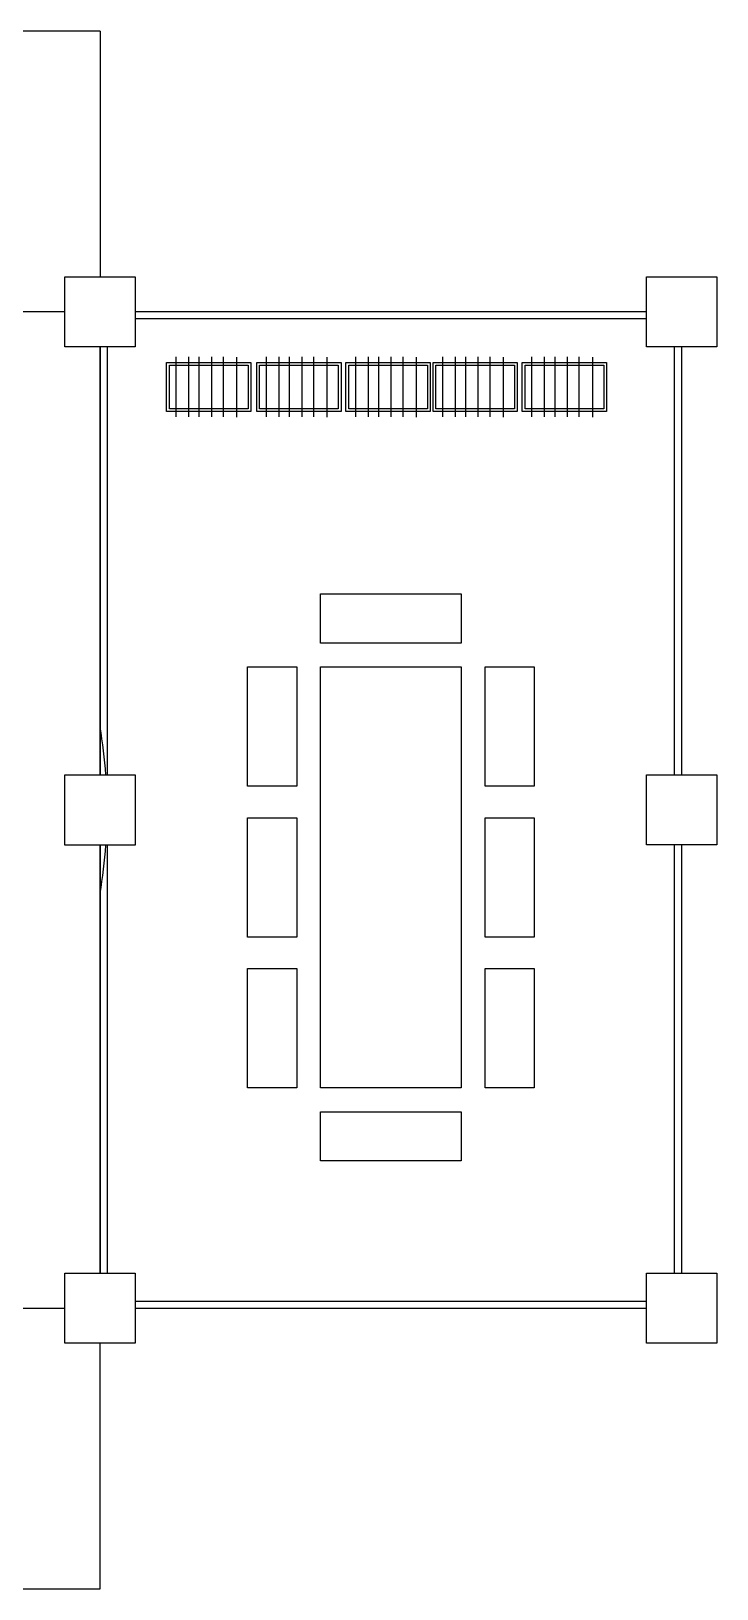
# Model space of a CAD drawing. Header units: millimetres. Extents: x 496 to 139339, y -41630 to 84383.
# Drawn here: x 36494 to 41375, y -41550 to -30450 of the extents above; entities that cross this region are included whole.
import ezdxf

# ---------------------------------------------------------------- set-up
doc = ezdxf.new("R2010")
doc.units = ezdxf.units.MM
for name, color, linetype, lineweight in [('мебель', 44, 'Continuous', 25), ('стены', 7, 'Continuous', 25), ('территория', 74, 'Continuous', 25)]:
    doc.layers.add(name, color=color, linetype=linetype, lineweight=lineweight)

msp = doc.modelspace()

# ---------------------------------------------------------------- linework, layer by layer
at = {"layer": 'мебель'}
for p, q in [((37525, -32771), (37525, -33198)), ((37615, -32771), (37615, -33198)), ((37689, -32771), (37689, -33198)), ((37777, -32771), (37777, -33198)), ((37861, -32771), (37861, -33198)), ((37957, -32774), (37957, -33201)), ((38167, -32771), (38167, -33198)), ((38257, -32771), (38257, -33198)), ((38331, -32771), (38331, -33198)), ((38420, -32771), (38420, -33198)), ((38503, -32771), (38503, -33198)), ((38599, -32774), (38599, -33201)), ((38802, -32771), (38802, -33198)), ((38893, -32771), (38893, -33198)), ((38967, -32771), (38967, -33198)), ((39055, -32771), (39055, -33198)), ((39139, -32771), (39139, -33198)), ((39234, -32774), (39234, -33201)), ((39422, -32771), (39422, -33198)), ((39513, -32771), (39513, -33198)), ((39587, -32771), (39587, -33198)), ((39675, -32771), (39675, -33198)), ((39759, -32771), (39759, -33198)), ((39854, -32774), (39854, -33201)), ((40057, -32771), (40057, -33198)), ((40147, -32771), (40147, -33198)), ((40221, -32771), (40221, -33198)), ((40310, -32771), (40310, -33198)), ((40393, -32771), (40393, -33198)), ((40489, -32774), (40489, -33201))]:
    msp.add_line(p, q, dxfattribs=at)
for points in [[(38058, -32810), (38058, -33160), (37458, -33160), (37458, -32810), (38058, -32810)], [(38700, -32810), (38700, -33160), (38100, -33160), (38100, -32810), (38700, -32810)], [(39335, -32810), (39335, -33160), (38735, -33160), (38735, -32810), (39335, -32810)], [(39955, -32810), (39955, -33160), (39355, -33160), (39355, -32810), (39955, -32810)], [(40590, -32810), (40590, -33160), (39990, -33160), (39990, -32810), (40590, -32810)], [(38555, -34810), (38555, -34460), (39555, -34460), (39555, -34810), (38555, -34810)], [(38035, -34980), (38385, -34980), (38385, -35830), (38035, -35830), (38035, -34980)], [(38555, -34980), (39555, -34980), (39555, -37980), (38555, -37980), (38555, -34980)], [(39725, -34980), (40075, -34980), (40075, -35830), (39725, -35830), (39725, -34980)], [(38035, -36055), (38385, -36055), (38385, -36905), (38035, -36905), (38035, -36055)], [(39725, -36055), (40075, -36055), (40075, -36905), (39725, -36905), (39725, -36055)], [(38035, -37130), (38385, -37130), (38385, -37980), (38035, -37980), (38035, -37130)], [(39725, -37130), (40075, -37130), (40075, -37980), (39725, -37980), (39725, -37130)], [(38555, -38500), (38555, -38150), (39555, -38150), (39555, -38500), (38555, -38500)]]:
    msp.add_lwpolyline(points, dxfattribs=at)
for points in [[(38038, -32830), (38038, -33140), (37478, -33140), (37478, -32830)], [(38680, -32830), (38680, -33140), (38120, -33140), (38120, -32830)], [(39315, -32830), (39315, -33140), (38755, -33140), (38755, -32830)], [(39935, -32830), (39935, -33140), (39375, -33140), (39375, -32830)], [(40570, -32830), (40570, -33140), (40010, -33140), (40010, -32830)]]:
    msp.add_lwpolyline(points, close=True, dxfattribs=at)
at = {"layer": 'стены'}
for points in [[(36735, -32200), (37235, -32200), (37235, -32700), (36735, -32700), (36735, -32200)], [(40875, -32200), (41375, -32200), (41375, -32700), (40875, -32700), (40875, -32200)], [(40875, -32450), (37235, -32450)], [(40875, -32500), (37235, -32500)], [(36985, -32700), (36985, -35750)], [(37035, -32700), (37035, -35750)], [(41075, -35749), (41075, -32700)], [(41125, -35749), (41125, -32700)], [(36735, -35750), (37235, -35750), (37235, -36250), (36735, -36250), (36735, -35750)], [(40875, -35749), (41375, -35749), (41375, -36249), (40875, -36249), (40875, -35749)], [(36985, -36250), (36985, -39300)], [(37035, -36250), (37035, -39300)], [(41075, -39300), (41075, -36249)], [(41125, -39300), (41125, -36249)], [(36735, -39300), (37235, -39300), (37235, -39800), (36735, -39800), (36735, -39300)], [(40875, -39300), (41375, -39300), (41375, -39800), (40875, -39800), (40875, -39300)], [(37235, -39500), (40875, -39500)], [(37235, -39550), (40875, -39550)]]:
    msp.add_lwpolyline(points, dxfattribs=at)
at = {"layer": 'территория'}
msp.add_line((36985, -30450), (36985, -32200), dxfattribs=at)
for points in [[(36985, -30450), (33485, -30450)], [(36735, -32450), (33485, -32450)], [(36985, -35750), (36985, -32700)], [(36985, -39300), (36985, -36250)], [(33485, -39550), (36735, -39550)], [(33485, -41550), (36985, -41550), (36985, -39800)]]:
    msp.add_lwpolyline(points, dxfattribs=at)
for start, end in [(4.0383, 9.6276), (350.3724, 355.9617)]:
    msp.add_arc((33485, -36000), 3550, start, end, dxfattribs=at)

doc.saveas('drawing.dxf')
